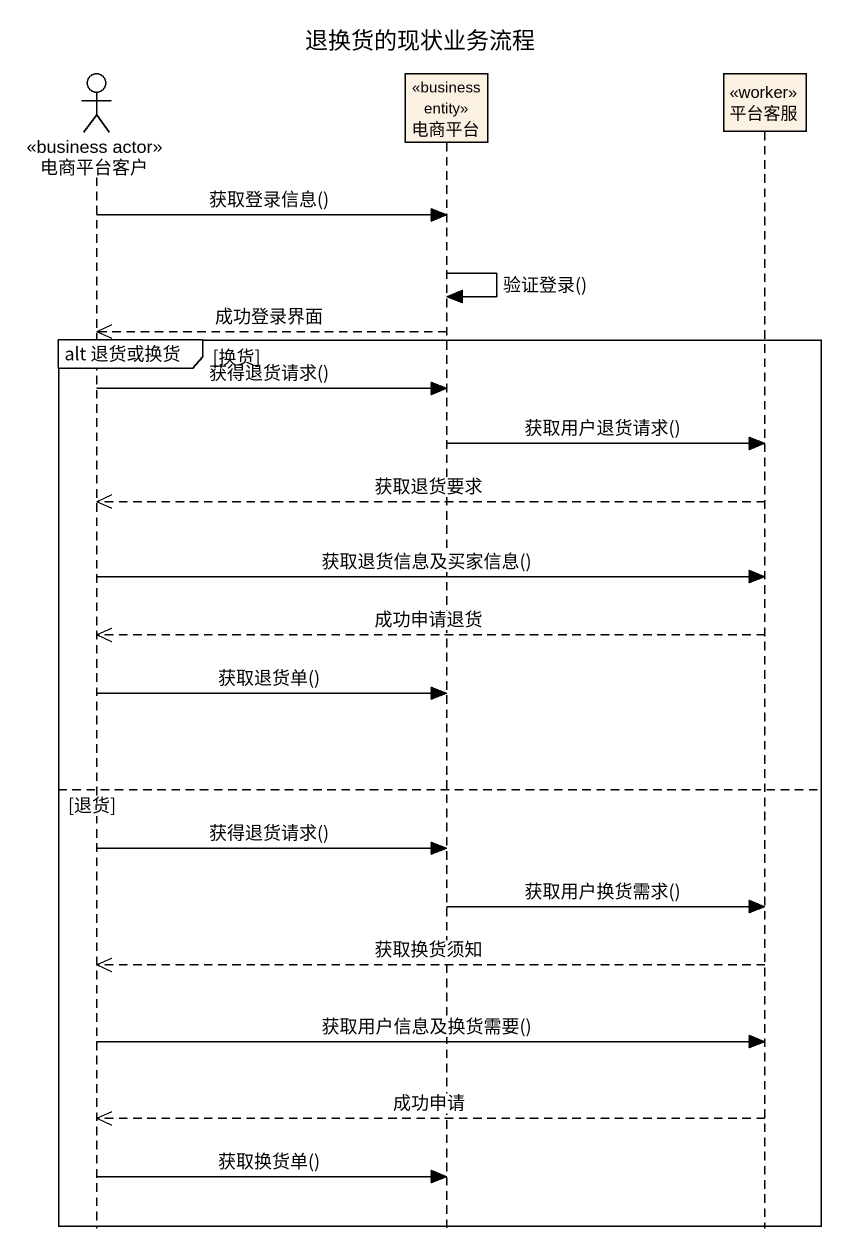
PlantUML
@startuml
title 退换货的现状业务流程
hide footbox
actor 电商平台客户 <<business actor>>
participant 电商平台 <<business entity>>
participant 平台客服 <<worker>>

电商平台客户 -> 电商平台 : 获取登录信息()
电商平台 -> 电商平台 : 验证登录()
电商平台 -->> 电商平台客户 : 成功登录界面
group alt 退货或换货 [换货]
  电商平台客户 -> 电商平台 : 获得退货请求()
  电商平台 -> 平台客服 : 获取用户退货请求()
  平台客服 -->> 电商平台客户 : 获取退货要求
  电商平台客户 -> 平台客服 : 获取退货信息及买家信息()
  平台客服 -->> 电商平台客户 : 成功申请退货
  电商平台客户 -> 电商平台 : 获取退货单()
else 退货
  电商平台客户 -> 电商平台 : 获得退货请求()
  电商平台 -> 平台客服 : 获取用户换货需求()
  平台客服 -->> 电商平台客户 : 获取换货须知
  电商平台客户 -> 平台客服 : 获取用户信息及换货需要()
  平台客服 -->> 电商平台客户 : 成功申请
  电商平台客户 -> 电商平台 : 获取换货单()
end
@enduml
